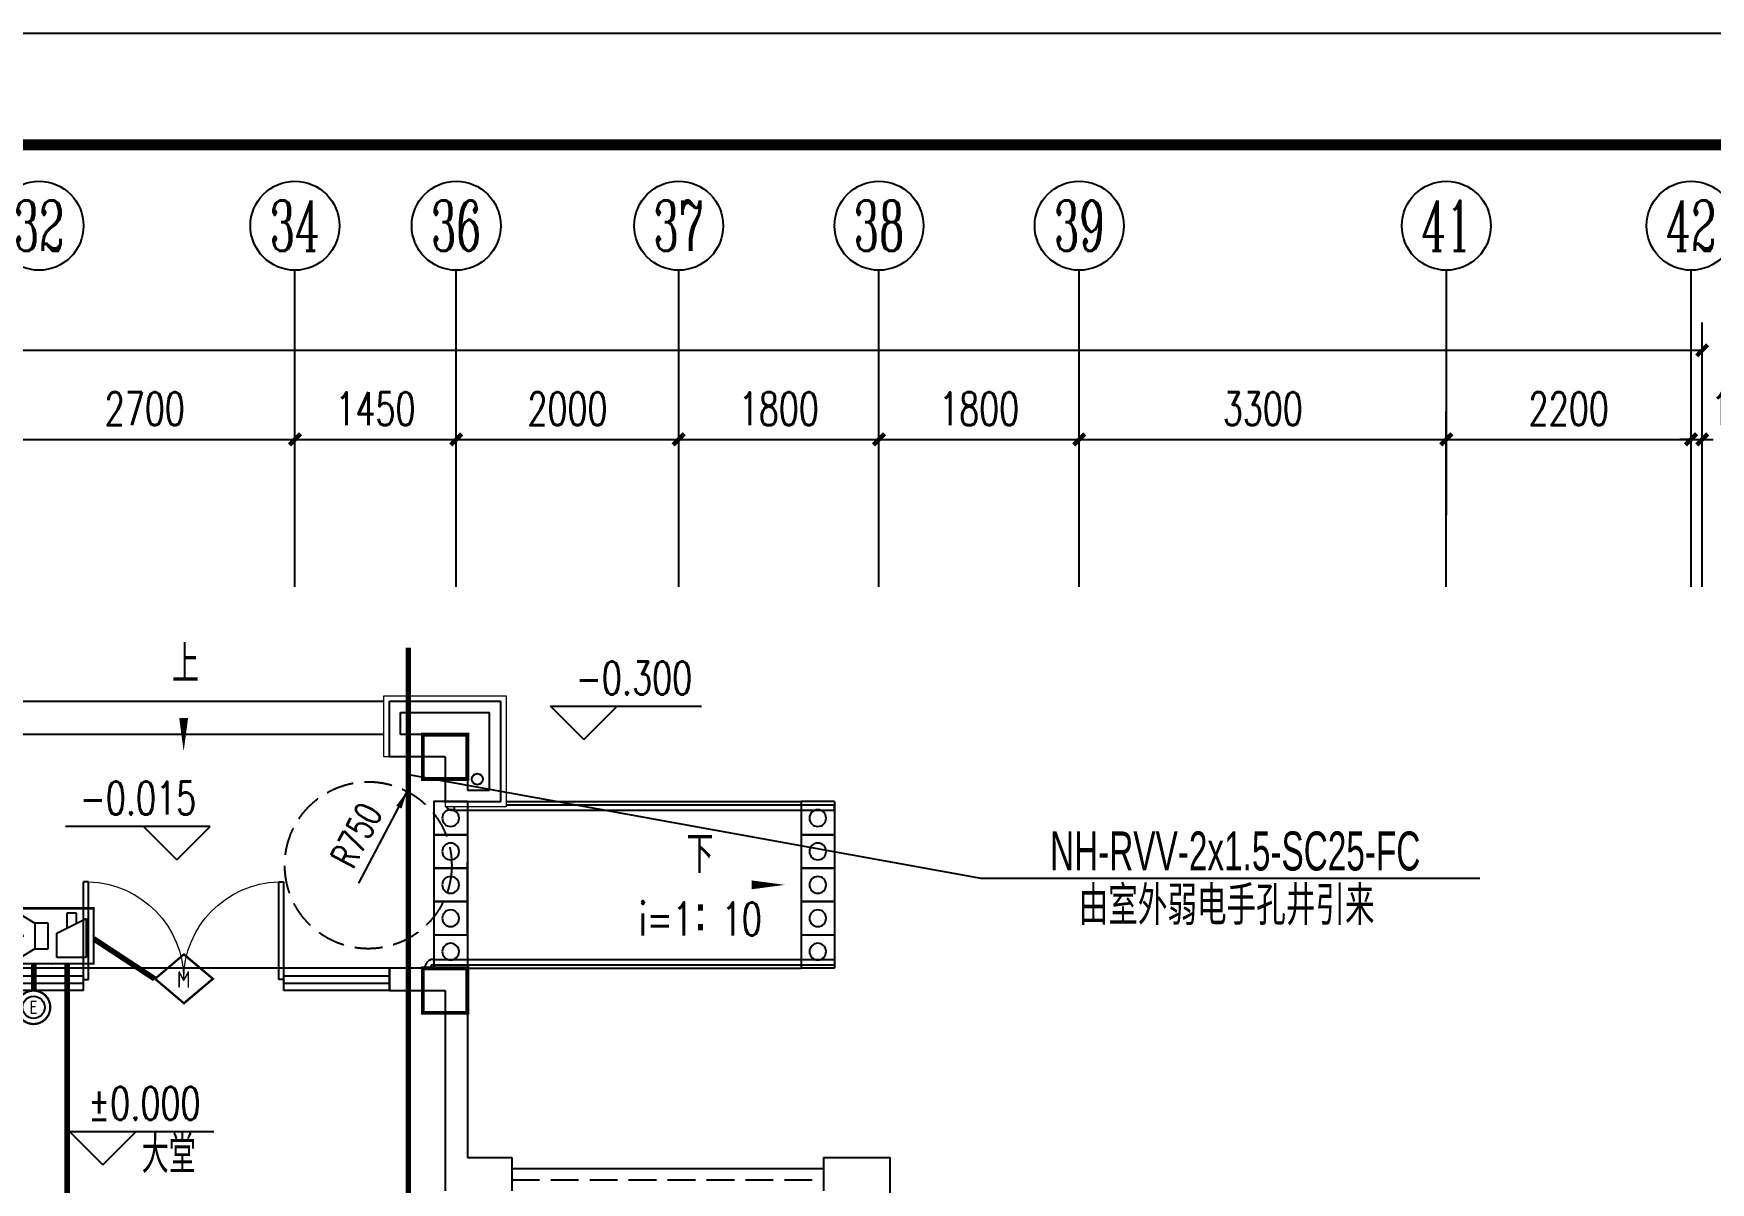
# Model space of a CAD drawing. Extents: x -993182 to -819982, y 169304 to 600104.
# Drawn here: x -850148 to -835075, y 411579 to 421904 of the extents above; entities that cross this region are included whole.
import ezdxf
from ezdxf.enums import TextEntityAlignment as Align

# ---------------------------------------------------------------- set-up
doc = ezdxf.new("R2010")
doc.units = 0
doc.header["$LTSCALE"] = 1000
doc.header["$MEASUREMENT"] = 0
doc.linetypes.add('DASH', pattern=[0.35, 0.25, -0.1])
for name, color, linetype in [('AXIS', 3, 'Continuous'), ('AXIS_TEXT', 7, 'Continuous'), ('DIM_ELEV', 3, 'Continuous'), ('DIM_SYMB', 3, 'Continuous'), ('EQUIP-安防', 3, 'Continuous'), ('kan', 146, 'Continuous'), ('PUB_DIM', 3, 'Continuous'), ('PUB_TEXT', 7, 'Continuous'), ('PUB_TITLE', 146, 'Continuous'), ('RAIL', 163, 'Continuous'), ('TEL_LEAD', 3, 'Continuous'), ('WALL', 4, 'Continuous'), ('WINDOW', 2, 'Continuous'), ('WIRE-安防', 4, 'Continuous'), ('WIRE-照明', 1, 'Continuous'), ('栏杆', 169, 'Continuous'), ('面层', 215, 'Continuous')]:
    doc.layers.add(name, color=color, linetype=linetype)
doc.layers.add('投影线', color=150, linetype='Continuous', lineweight=18)
doc.styles.add('_TCH_AXIS', font='COMPLEX', dxfattribs={"bigfont": 'GBCBIG'})
doc.styles.add('_TCH_DIM', font='SIMPLEX', dxfattribs={"bigfont": 'GBCBIG'})
doc.styles.add('_TCH_DIM_T3', font='SIMPLEX', dxfattribs={"width": 0.705882, "bigfont": 'GBCBIG'})
doc.styles.add('_TEL_ATTDEF', font='GBENOR', dxfattribs={"width": 0.8, "height": 3, "bigfont": 'GBCBIG'})
doc.styles.add('_TEL_DIM', font='ICED', dxfattribs={"width": 0.8, "height": 3.5, "bigfont": 'BZHZ'})
doc.styles.add('COMPLEX', font='COMPLEX')
doc.styles.get("Standard").update_dxf_attribs({"font": 'gbenor.shx', "bigfont": 'gbcbig.shx'})
doc.dimstyles.new('_TCH_ARCH&&100', dxfattribs={"dimtxt": 297.5, "dimasz": 100, "dimexe": 250, "dimexo": 300, "dimgap": 126.25, "dimtad": 1, "dimdec": 0, "dimzin": 0, "dimdsep": 46, "dimtxsty": '_TCH_DIM_T3', "dimblk": 'ARCHTICK', "dimcen": 0.09, "dimclrt": 7, "dimazin": 2, "dimtfac": 1, "dimtdec": 0, "dimtix": 1, "dimtmove": 2, "dimatfit": 3, "dimfxl": 0, "dimtolj": 1, "dimtzin": 0, "dimarcsym": 0})

# ---------------------------------------------------------------- blocks, each defined once
blk = doc.blocks.new('A$C08E67530')
at = {"layer": 'RAIL'}
for p, q in [((0, 1500), (300, 1500)), ((0, 1500), (0, 0)), ((0, 1500), (0, 0)), ((300, 1500), (300, 0)), ((300, 1500), (300, 0)), ((0, 1200), (300, 1200)), ((300, 1200), (0, 1200)), ((0, 900), (300, 900)), ((300, 900), (0, 900)), ((0, 600), (300, 600)), ((300, 600), (0, 600)), ((300, 300), (0, 300)), ((0, 0), (300, 0))]:
    blk.add_line(p, q, dxfattribs=at)
for centre in [(150, 1350), (150, 1050), (150, 750), (150, 450), (150, 150)]:
    blk.add_circle(centre, 75, dxfattribs=at)
blk = doc.blocks.new('q1')
at = {"color": 3, "const_width": 35}
for points in [[(-474293, -318318), (-474293, -318718), (-473893, -318718), (-473893, -318318)], [(-474293, -320418), (-474293, -320818), (-473893, -320818), (-473893, -320418)]]:
    blk.add_lwpolyline(points, close=True, dxfattribs=at)
blk = doc.blocks.new('$DorLib2D$00000002')
for p, q in [((-0.5, 0), (-0.5, 0.4875)), ((-0.475, 0.4875), (-0.5, 0.4875)), ((-0.475, 0), (-0.475, 0.4875)), ((0.475, 0), (0.475, 0.4875)), ((0.475, 0.4875), (0.5, 0.4875)), ((0.5, 0), (0.5, 0.4875)), ((-0.5, 0), (-0.475, 0)), ((0.5, 0), (0.475, 0))]:
    blk.add_line(p, q)
at = {"lineweight": 13}
for centre, start, end in [((-0.4875, 0), 0, 88.53072), ((0.4875, 0), 91.46928, 180)]:
    blk.add_arc(centre, 0.4875, start, end, dxfattribs=at)
blk = doc.blocks.new('$TCHSYS$WIN2D')
for p, q in [((-0.5, 0.5), (0.5, 0.5)), ((-0.5, 0.5), (-0.5, -0.5)), ((0.5, 0.5), (0.5, -0.5)), ((0.5, 0.167), (-0.5, 0.167)), ((0.5, -0.167), (-0.5, -0.167)), ((-0.5, -0.5), (0.5, -0.5))]:
    blk.add_line(p, q)
blk = doc.blocks.new('_AXISO')
blk.add_circle((0, 0), 0.5)
at = {"layer": 'AXIS_TEXT', "style": 'COMPLEX', "width": 1.041667}
blk.add_attdef('A', text='', height=0.56, dxfattribs=at).set_placement((-0.25, -0.28), (0.25, -0.28), align=Align.FIT)
blk = doc.blocks.new('_ArchTick')
at = {"color": 0, "linetype": 'ByBlock', "const_width": 0.4}
blk.add_lwpolyline([(-0.5, -0.5), (0.5, 0.5)], dxfattribs=at)
blk = doc.blocks.new('*D186')
at = {"layer": 'AXIS', "color": 0, "lineweight": -2}
for p, q in [((-256409, -327388), (-256409, -325012)), ((-196309, -327388), (-196309, -325012)), ((-256409, -325262), (-196309, -325262))]:
    blk.add_line(p, q, dxfattribs=at)
at = {"layer": 'Defpoints', "color": 0}
for p in [(-196309, -325262), (-256409, -327688), (-196309, -327688)]:
    blk.add_point(p, dxfattribs=at)
at = {"layer": 'AXIS', "color": 0, "lineweight": -2, "xscale": 100, "yscale": 100, "zscale": 100, "rotation": 180}
blk.add_blockref('_ArchTick', (-256409, -325262), dxfattribs=at)
at = {"layer": 'AXIS', "color": 0, "lineweight": -2, "xscale": 100, "yscale": 100, "zscale": 100}
blk.add_blockref('_ArchTick', (-196309, -325262), dxfattribs=at)
at = {"layer": 'AXIS', "color": 7, "insert": (-226359, -324987), "char_height": 297.5, "attachment_point": 5, "style": '_TCH_DIM_T3'}
blk.add_mtext('\\A1;60100', dxfattribs=at)
blk = doc.blocks.new('*D212')
at = {"layer": 'AXIS', "color": 0, "lineweight": -2}
for p, q in [((-211659, -327388), (-211659, -325812)), ((-208959, -327388), (-208959, -325812)), ((-211659, -326062), (-208959, -326062))]:
    blk.add_line(p, q, dxfattribs=at)
at = {"layer": 'Defpoints', "color": 0}
for p in [(-208959, -326062), (-211659, -327688), (-208959, -327688)]:
    blk.add_point(p, dxfattribs=at)
at = {"layer": 'AXIS', "color": 0, "lineweight": -2, "xscale": 100, "yscale": 100, "zscale": 100, "rotation": 180}
blk.add_blockref('_ArchTick', (-211659, -326062), dxfattribs=at)
at = {"layer": 'AXIS', "color": 0, "lineweight": -2, "xscale": 100, "yscale": 100, "zscale": 100}
blk.add_blockref('_ArchTick', (-208959, -326062), dxfattribs=at)
at = {"layer": 'AXIS', "color": 7, "insert": (-210309, -325787), "char_height": 297.5, "attachment_point": 5, "style": '_TCH_DIM_T3'}
blk.add_mtext('\\A1;2700', dxfattribs=at)
blk = doc.blocks.new('*D213')
at = {"layer": 'AXIS', "color": 0, "lineweight": -2}
for p, q in [((-208959, -327388), (-208959, -325812)), ((-207509, -327388), (-207509, -325812)), ((-208959, -326062), (-207509, -326062))]:
    blk.add_line(p, q, dxfattribs=at)
at = {"layer": 'Defpoints', "color": 0}
for p in [(-207509, -326062), (-208959, -327688), (-207509, -327688)]:
    blk.add_point(p, dxfattribs=at)
at = {"layer": 'AXIS', "color": 0, "lineweight": -2, "xscale": 100, "yscale": 100, "zscale": 100, "rotation": 180}
blk.add_blockref('_ArchTick', (-208959, -326062), dxfattribs=at)
at = {"layer": 'AXIS', "color": 0, "lineweight": -2, "xscale": 100, "yscale": 100, "zscale": 100}
blk.add_blockref('_ArchTick', (-207509, -326062), dxfattribs=at)
at = {"layer": 'AXIS', "color": 7, "insert": (-208234, -325787), "char_height": 297.5, "attachment_point": 5, "style": '_TCH_DIM_T3'}
blk.add_mtext('\\A1;1450', dxfattribs=at)
blk = doc.blocks.new('*D214')
at = {"layer": 'AXIS', "color": 0, "lineweight": -2}
for p, q in [((-207509, -327388), (-207509, -325812)), ((-205509, -327388), (-205509, -325812)), ((-207509, -326062), (-205509, -326062))]:
    blk.add_line(p, q, dxfattribs=at)
at = {"layer": 'Defpoints', "color": 0}
for p in [(-205509, -326062), (-207509, -327688), (-205509, -327688)]:
    blk.add_point(p, dxfattribs=at)
at = {"layer": 'AXIS', "color": 0, "lineweight": -2, "xscale": 100, "yscale": 100, "zscale": 100, "rotation": 180}
blk.add_blockref('_ArchTick', (-207509, -326062), dxfattribs=at)
at = {"layer": 'AXIS', "color": 0, "lineweight": -2, "xscale": 100, "yscale": 100, "zscale": 100}
blk.add_blockref('_ArchTick', (-205509, -326062), dxfattribs=at)
at = {"layer": 'AXIS', "color": 7, "insert": (-206509, -325787), "char_height": 297.5, "attachment_point": 5, "style": '_TCH_DIM_T3'}
blk.add_mtext('\\A1;2000', dxfattribs=at)
blk = doc.blocks.new('*D215')
at = {"layer": 'AXIS', "color": 0, "lineweight": -2}
for p, q in [((-205509, -327388), (-205509, -325812)), ((-203709, -327388), (-203709, -325812)), ((-205509, -326062), (-203709, -326062))]:
    blk.add_line(p, q, dxfattribs=at)
at = {"layer": 'Defpoints', "color": 0}
for p in [(-203709, -326062), (-205509, -327688), (-203709, -327688)]:
    blk.add_point(p, dxfattribs=at)
at = {"layer": 'AXIS', "color": 0, "lineweight": -2, "xscale": 100, "yscale": 100, "zscale": 100, "rotation": 180}
blk.add_blockref('_ArchTick', (-205509, -326062), dxfattribs=at)
at = {"layer": 'AXIS', "color": 0, "lineweight": -2, "xscale": 100, "yscale": 100, "zscale": 100}
blk.add_blockref('_ArchTick', (-203709, -326062), dxfattribs=at)
at = {"layer": 'AXIS', "color": 7, "insert": (-204609, -325787), "char_height": 297.5, "attachment_point": 5, "style": '_TCH_DIM_T3'}
blk.add_mtext('\\A1;1800', dxfattribs=at)
blk = doc.blocks.new('*D216')
at = {"layer": 'AXIS', "color": 0, "lineweight": -2}
for p, q in [((-203709, -327388), (-203709, -325812)), ((-201909, -327388), (-201909, -325812)), ((-203709, -326062), (-201909, -326062))]:
    blk.add_line(p, q, dxfattribs=at)
at = {"layer": 'Defpoints', "color": 0}
for p in [(-201909, -326062), (-203709, -327688), (-201909, -327688)]:
    blk.add_point(p, dxfattribs=at)
at = {"layer": 'AXIS', "color": 0, "lineweight": -2, "xscale": 100, "yscale": 100, "zscale": 100, "rotation": 180}
blk.add_blockref('_ArchTick', (-203709, -326062), dxfattribs=at)
at = {"layer": 'AXIS', "color": 0, "lineweight": -2, "xscale": 100, "yscale": 100, "zscale": 100}
blk.add_blockref('_ArchTick', (-201909, -326062), dxfattribs=at)
at = {"layer": 'AXIS', "color": 7, "insert": (-202809, -325787), "char_height": 297.5, "attachment_point": 5, "style": '_TCH_DIM_T3'}
blk.add_mtext('\\A1;1800', dxfattribs=at)
blk = doc.blocks.new('*D217')
at = {"layer": 'AXIS', "color": 0, "lineweight": -2}
for p, q in [((-201909, -327388), (-201909, -325812)), ((-198609, -327388), (-198609, -325812)), ((-201909, -326062), (-198609, -326062))]:
    blk.add_line(p, q, dxfattribs=at)
at = {"layer": 'Defpoints', "color": 0}
for p in [(-198609, -326062), (-201909, -327688), (-198609, -327688)]:
    blk.add_point(p, dxfattribs=at)
at = {"layer": 'AXIS', "color": 0, "lineweight": -2, "xscale": 100, "yscale": 100, "zscale": 100, "rotation": 180}
blk.add_blockref('_ArchTick', (-201909, -326062), dxfattribs=at)
at = {"layer": 'AXIS', "color": 0, "lineweight": -2, "xscale": 100, "yscale": 100, "zscale": 100}
blk.add_blockref('_ArchTick', (-198609, -326062), dxfattribs=at)
at = {"layer": 'AXIS', "color": 7, "insert": (-200259, -325787), "char_height": 297.5, "attachment_point": 5, "style": '_TCH_DIM_T3'}
blk.add_mtext('\\A1;3300', dxfattribs=at)
blk = doc.blocks.new('*D218')
at = {"layer": 'AXIS', "color": 0, "lineweight": -2}
for p, q in [((-198609, -327388), (-198609, -325812)), ((-196409, -327388), (-196409, -325812)), ((-198609, -326062), (-196409, -326062))]:
    blk.add_line(p, q, dxfattribs=at)
at = {"layer": 'Defpoints', "color": 0}
for p in [(-196409, -326062), (-198609, -327688), (-196409, -327688)]:
    blk.add_point(p, dxfattribs=at)
at = {"layer": 'AXIS', "color": 0, "lineweight": -2, "xscale": 100, "yscale": 100, "zscale": 100, "rotation": 180}
blk.add_blockref('_ArchTick', (-198609, -326062), dxfattribs=at)
at = {"layer": 'AXIS', "color": 0, "lineweight": -2, "xscale": 100, "yscale": 100, "zscale": 100}
blk.add_blockref('_ArchTick', (-196409, -326062), dxfattribs=at)
at = {"layer": 'AXIS', "color": 7, "insert": (-197509, -325787), "char_height": 297.5, "attachment_point": 5, "style": '_TCH_DIM_T3'}
blk.add_mtext('\\A1;2200', dxfattribs=at)
blk = doc.blocks.new('*D219')
at = {"layer": 'AXIS', "color": 0, "lineweight": -2}
for p, q in [((-196409, -327388), (-196409, -325812)), ((-196309, -327388), (-196309, -325812)), ((-196409, -326062), (-196509, -326062)), ((-196409, -326062), (-196309, -326062)), ((-196309, -326062), (-196209, -326062))]:
    blk.add_line(p, q, dxfattribs=at)
at = {"layer": 'Defpoints', "color": 0}
for p in [(-196309, -326062), (-196409, -327688), (-196309, -327688)]:
    blk.add_point(p, dxfattribs=at)
at = {"layer": 'AXIS', "color": 0, "lineweight": -2, "xscale": 100, "yscale": 100, "zscale": 100}
blk.add_blockref('_ArchTick', (-196409, -326062), dxfattribs=at)
at = {"layer": 'AXIS', "color": 0, "lineweight": -2, "xscale": 100, "yscale": 100, "zscale": 100, "rotation": 180}
blk.add_blockref('_ArchTick', (-196309, -326062), dxfattribs=at)
at = {"layer": 'AXIS', "color": 7, "insert": (-195959, -325787), "char_height": 297.5, "attachment_point": 5, "style": '_TCH_DIM_T3'}
blk.add_mtext('\\A1;100', dxfattribs=at)
blk = doc.blocks.new('$equip$00002646')
at = {"linetype": 'Continuous'}
for p, q in [((-0.75, 0.5), (0.75, 0.5)), ((-0.75, -0.5), (-0.75, 0.5)), ((-0.616, 0.388), (-0.091, 0.388)), ((-0.616, -0.312), (-0.616, 0.388)), ((-0.091, 0.388), (-0.091, -0.05)), ((0.31, 0.23), (0.75, 0.5)), ((0.75, 0.5), (0.75, -0.5)), ((0.31, 0.23), (0.065, 0.23)), ((0.065, 0.23), (0.065, -0.23)), ((0.31, -0.23), (0.31, 0.23)), ((0.686, 0.042), (0.503, 0)), ((0.503, 0), (0.686, -0.038)), ((0.531, 0), (1.009, 0)), ((0.686, -0.038), (0.686, 0.042)), ((0.825, -0.038), (0.825, 0.042)), ((0.825, 0.042), (1.009, 0)), ((1.009, 0), (0.825, -0.038)), ((-0.091, -0.05), (-0.616, -0.312)), ((-0.441, -0.225), (-0.441, -0.407)), ((-0.266, -0.407), (-0.266, -0.137)), ((0.065, -0.23), (0.31, -0.23)), ((0.75, -0.5), (0.31, -0.23)), ((0.75, -0.5), (-0.75, -0.5)), ((-0.441, -0.407), (-0.266, -0.407))]:
    blk.add_line(p, q, dxfattribs=at)
at = {"const_width": 0.04}
blk.add_lwpolyline([(-0.75, 0.5), (-0.75, -0.5), (0.75, -0.5), (0.75, 0.5), (-0.75, 0.5), (-0.75, -0.5)], dxfattribs=at)
for p in [(0, 0.5), (-0.75, 0), (0.75, 0), (0, -0.5)]:
    blk.add_point(p)
for points in [[(0.503, 0), (0.686, -0.038), (0.686, 0.042)], [(1.009, 0), (0.825, -0.038), (0.825, 0.042)]]:
    blk.add_solid(points)
at = {"color": 7, "style": '_TEL_DIM', "flags": 1}
blk.add_attdef('A', text='', height=0.000025, dxfattribs=at).set_placement((0, 0), align=Align.MIDDLE_CENTER)
blk = doc.blocks.new('$equip$00002374')
for p, q in [((-0.516, -0.012), (0.004, 0.428)), ((0.004, 0.428), (0.524, -0.012)), ((0.004, -0.452), (-0.516, -0.012)), ((0.524, -0.012), (0.004, -0.452))]:
    blk.add_line(p, q)
at = {"const_width": 0.04}
blk.add_lwpolyline([(0.004, 0.428), (0.524, -0.012), (0.004, -0.452), (-0.516, -0.012), (0.004, 0.428), (0.524, -0.012)], dxfattribs=at)
for p in [(0.004, 0.428), (-0.516, -0.012), (0.524, -0.012), (0.004, -0.452)]:
    blk.add_point(p)
at = {"color": 7, "style": '_TEL_DIM'}
blk.add_attdef('$TEXT$', text='', height=0.3, dxfattribs=at).set_placement((0, 0), align=Align.MIDDLE_CENTER)
at = {"color": 7, "style": '_TEL_DIM', "flags": 1}
blk.add_attdef('A', text='', height=0.00002, dxfattribs=at).set_placement((0, 0), align=Align.MIDDLE_CENTER)
blk = doc.blocks.new('$equip$00002375')
at = {"const_width": 0.04}
blk.add_lwpolyline([(0, 0.3, -1), (0, -0.3, -1), (0, 0.3, -0.254955)], format="xyb", dxfattribs=at)
for radius in [0.3, 0.2]:
    blk.add_circle((0, 0), radius)
for p in [(-0.3, 0), (0, 0.3), (0.3, 0), (0, -0.3)]:
    blk.add_point(p)
at = {"color": 7, "style": '_TEL_DIM'}
blk.add_attdef('$TEXT$', text='', height=0.24, dxfattribs=at).set_placement((0, 0), align=Align.MIDDLE_CENTER)
at = {"color": 7, "style": '_TEL_DIM', "flags": 1}
blk.add_attdef('A', text='', height=0.00002, dxfattribs=at).set_placement((0, 0), align=Align.MIDDLE_CENTER)
blk = doc.blocks.new('5#、7#楼参照')
at = {"color": 6}
blk.add_circle((-207319.3, -329115.6), 50, dxfattribs=at)
at = {"layer": 'AXIS'}
for p, q in [((-208958.8, -326742.7), (-208958.8, -324542.4)), ((-207508.8, -326742.7), (-207508.8, -324542.4)), ((-205508.8, -326742.7), (-205508.8, -324542.4)), ((-203708.8, -326742.7), (-203708.8, -324542.4)), ((-201908.8, -326742.7), (-201908.8, -324542.4)), ((-198608.8, -326742.7), (-198608.8, -324542.4)), ((-196408.8, -326742.7), (-196408.8, -324542.4))]:
    blk.add_line(p, q, dxfattribs=at)
at = {"layer": 'DIM_ELEV'}
for p, q in [((-206360.8, -328760.5), (-206660.8, -328460.5)), ((-206660.8, -328460.5), (-205302.8, -328460.5)), ((-206360.8, -328760.5), (-206060.8, -328460.5)), ((-209720.4, -329539.7), (-211020.4, -329539.7)), ((-210020.4, -329839.7), (-210320.4, -329539.7)), ((-210020.4, -329839.7), (-209720.4, -329539.7)), ((-210686.2, -332582.7), (-210986.2, -332282.7)), ((-210986.2, -332282.7), (-209686.2, -332282.7)), ((-210686.2, -332582.7), (-210386.2, -332282.7))]:
    blk.add_line(p, q, dxfattribs=at)
at = {"layer": 'DIM_SYMB'}
for points in [[(-209958.8, -328355.3, 0, 0, 0), (-209958.8, -328865.6, 0, 80, 0), (-209958.8, -328565.6, 0, 0, 0)], [(-206134.6, -330065.6, 0, 0, 0), (-204554.3, -330065.6, 0, 80, 0), (-204854.3, -330065.6, 0, 0, 0)]]:
    blk.add_lwpolyline(points, format="xyseb", dxfattribs=at)
at = {"layer": 'kan'}
blk.add_line((-207008.8, -332615.6), (-204208.8, -332615.6), dxfattribs=at)
at = {"layer": 'kan', "linetype": 'DASH'}
blk.add_line((-207008.8, -332715.6), (-204208.8, -332715.6), dxfattribs=at)
at = {"layer": 'PUB_DIM'}
blk.add_lwpolyline([(-208024.9, -329367.2, 52.8, 0, 0), (-207950.3, -329225.6, 0, 0, 0)], format="xyseb", dxfattribs=at)
blk.add_lwpolyline([(-208384.3, -330050.2), (-208024.9, -329367.2), (-207950.3, -329225.6)], dxfattribs=at)
at = {"layer": 'PUB_TITLE'}
blk.add_lwpolyline([(-265242.7, -381815.5), (-181142.7, -381815.5), (-181142.7, -322415.5), (-265242.7, -322415.5)], close=True, dxfattribs=at)
at = {"layer": 'PUB_TITLE', "const_width": 100}
blk.add_lwpolyline([(-262742.7, -380815.5), (-182142.7, -380815.5), (-182142.7, -323415.5), (-262742.7, -323415.5)], close=True, dxfattribs=at)
at = {"layer": 'RAIL'}
for p, q in [((-211758.8, -328415.6), (-208158.8, -328415.6)), ((-208158.8, -328715.6), (-211758.8, -328715.6)), ((-207408.8, -329315.6), (-207408.8, -329835.6)), ((-207060.6, -329315.6), (-204408.8, -329315.6)), ((-204408.8, -329315.6), (-204408.8, -329345.6)), ((-204408.8, -329395.6), (-204408.8, -330735.6)), ((-207708.8, -330785.6), (-207708.8, -330815.6)), ((-207708.8, -330815.6), (-204408.8, -330815.6)), ((-204408.8, -330785.6), (-204408.8, -330815.6))]:
    blk.add_line(p, q, dxfattribs=at)
for points in [[(-207408.8, -329315.6), (-207408.8, -329315.6), (-207708.8, -329315.6), (-207708.8, -330815.6)], [(-207408.8, -330515.6), (-207408.8, -329865.6)]]:
    blk.add_lwpolyline(points, dxfattribs=at)
at = {"layer": 'RAIL', "color": 197, "linetype": 'DASH'}
blk.add_circle((-208299.7, -329889.3), 750, dxfattribs=at)
at = {"layer": 'WALL'}
for p, q in [((-208108.8, -328915.6), (-208108.8, -328415.6)), ((-208108.8, -328415.6), (-207108.8, -328415.6)), ((-207108.8, -329315.6), (-207108.8, -328415.6)), ((-208008.8, -328715.6), (-208008.8, -328515.6)), ((-208008.8, -328515.6), (-207208.8, -328515.6)), ((-207208.8, -329215.6), (-207208.8, -328515.6)), ((-207408.8, -328715.6), (-208008.8, -328715.6)), ((-207408.8, -328715.6), (-207408.8, -329215.6)), ((-207608.8, -328915.6), (-208108.8, -328915.6)), ((-207608.8, -328915.6), (-207608.8, -329315.6)), ((-207608.8, -329315.6), (-207108.8, -329315.6)), ((-207408.8, -329215.6), (-207208.8, -329215.6)), ((-207408.8, -330815.6), (-208108.8, -330815.6)), ((-208108.8, -330815.6), (-208108.8, -331015.6)), ((-207408.8, -330815.6), (-207408.8, -332515.6)), ((-208108.8, -331015.6), (-207608.8, -331015.6)), ((-207608.8, -331015.6), (-207608.8, -332815.6)), ((-207408.8, -332515.6), (-207008.8, -332515.6)), ((-207008.8, -332515.6), (-207008.8, -332815.6)), ((-204208.8, -332515.6), (-203608.8, -332515.6)), ((-204208.8, -332515.6), (-204208.8, -332815.6)), ((-203608.8, -334515.6), (-203608.8, -332515.6))]:
    blk.add_line(p, q, dxfattribs=at)
at = {"layer": 'WINDOW'}
blk.add_line((-209058.8, -330815.6, 0), (-210858.8, -330815.6, 0), dxfattribs=at)
at = {"layer": '投影线', "linetype": 'Continuous', "elevation": 76500}
blk.add_lwpolyline([(-208158.8, -328915.6), (-208158.8, -328365.6), (-207060.6, -328365.6), (-207060.6, -329365.6), (-207608.8, -329365.6)], dxfattribs=at)
at = {"layer": '投影线', "linetype": 'Continuous'}
for points in [[(-208108.8, -328915.6), (-208158.8, -328915.6)], [(-207608.8, -329315.6), (-207608.8, -329365.6)]]:
    blk.add_lwpolyline(points, dxfattribs=at)
at = {"layer": '栏杆'}
for p, q in [((-207060.6, -329345.6), (-204108.8, -329345.6)), ((-204108.8, -329395.6), (-204108.8, -329345.6)), ((-207538.8, -329395.6), (-204108.8, -329395.6)), ((-207528.8, -329365.6), (-207528.8, -329395.6)), ((-207788.8, -330805.6), (-207788.8, -330815.6)), ((-207738.8, -330805.6), (-207738.8, -330815.6)), ((-207718.8, -330735.6), (-204108.8, -330735.6)), ((-207718.8, -330785.6), (-204108.8, -330785.6)), ((-204108.8, -330735.6), (-204108.8, -330785.6))]:
    blk.add_line(p, q, dxfattribs=at)
blk.add_lwpolyline([(-207608.8, -329325.6), (-207608.8, -329315.6)], dxfattribs=at)
for centre, radius, start, end in [((-207538.8, -329325.6), 70, 214.85039, 270), ((-207718.8, -330805.6), 70, 90, 180), ((-207718.8, -330805.6), 20, 90, 180)]:
    blk.add_arc(centre, radius, start, end, dxfattribs=at)
at = {"xscale": -1}
for p in [(-207408.8, -330815.6), (-204108.8, -330815.6)]:
    blk.add_blockref('A$C08E67530', p, dxfattribs=at)
at = {"layer": 'AXIS'}
ref = blk.add_blockref('_AXISO', (-211258.8, -324142.4), dxfattribs=dict(at, xscale=800, yscale=800, zscale=800))
ref.add_attrib('A', '32', dxfattribs={"layer": 'AXIS_TEXT', "height": 452.55, "style": '_TCH_AXIS', "width": 0.636364}).set_placement((-211485.1, -324368.7), (-211032.5, -324368.7), align=Align.FIT)
ref = blk.add_blockref('_AXISO', (-208958.8, -324142.4), dxfattribs=dict(at, xscale=800, yscale=800, zscale=800))
ref.add_attrib('A', '34', dxfattribs={"layer": 'AXIS_TEXT', "height": 452.55, "style": '_TCH_AXIS', "width": 0.6}).set_placement((-209185.1, -324368.7), (-208732.5, -324368.7), align=Align.FIT)
ref = blk.add_blockref('_AXISO', (-207508.8, -324142.4), dxfattribs=dict(at, xscale=800, yscale=800, zscale=800))
ref.add_attrib('A', '36', dxfattribs={"layer": 'AXIS_TEXT', "height": 452.55, "style": '_TCH_AXIS', "width": 0.636364}).set_placement((-207735.1, -324368.7), (-207282.5, -324368.7), align=Align.FIT)
ref = blk.add_blockref('_AXISO', (-205508.8, -324142.4), dxfattribs=dict(at, xscale=800, yscale=800, zscale=800))
ref.add_attrib('A', '37', dxfattribs={"layer": 'AXIS_TEXT', "height": 452.55, "style": '_TCH_AXIS', "width": 0.636364}).set_placement((-205735.1, -324368.7), (-205282.5, -324368.7), align=Align.FIT)
ref = blk.add_blockref('_AXISO', (-203708.8, -324142.4), dxfattribs=dict(at, xscale=800, yscale=800, zscale=800))
ref.add_attrib('A', '38', dxfattribs={"layer": 'AXIS_TEXT', "height": 452.55, "style": '_TCH_AXIS', "width": 0.636364}).set_placement((-203935.1, -324368.7), (-203482.5, -324368.7), align=Align.FIT)
ref = blk.add_blockref('_AXISO', (-201908.8, -324142.4), dxfattribs=dict(at, xscale=800, yscale=800, zscale=800))
ref.add_attrib('A', '39', dxfattribs={"layer": 'AXIS_TEXT', "height": 452.55, "style": '_TCH_AXIS', "width": 0.636364}).set_placement((-202135.1, -324368.7), (-201682.5, -324368.7), align=Align.FIT)
ref = blk.add_blockref('_AXISO', (-198608.8, -324142.4), dxfattribs=dict(at, xscale=800, yscale=800, zscale=800))
ref.add_attrib('A', '41', dxfattribs={"layer": 'AXIS_TEXT', "height": 452.55, "style": '_TCH_AXIS', "width": 0.7}).set_placement((-198835.1, -324368.7), (-198382.5, -324368.7), align=Align.FIT)
ref = blk.add_blockref('_AXISO', (-196408.8, -324142.4), dxfattribs=dict(at, xscale=800, yscale=800, zscale=800))
ref.add_attrib('A', '42', dxfattribs={"layer": 'AXIS_TEXT', "height": 452.55, "style": '_TCH_AXIS', "width": 0.6}).set_placement((-196635.1, -324368.7), (-196182.5, -324368.7), align=Align.FIT)
at = {"layer": 'WINDOW', "rotation": 180}
for name, p, xscale, yscale, zscale in [('$DorLib2D$00000002', (-209958.8, -330915.6), 1800, -1800, 1800), ('$TCHSYS$WIN2D', (-211333.8, -330915.6), 950, 200, 950), ('$TCHSYS$WIN2D', (-208583.8, -330915.6), 950, 200, 950)]:
    blk.add_blockref(name, p, dxfattribs=dict(at, xscale=xscale, yscale=yscale, zscale=zscale))
at = {"layer": '面层'}
blk.add_blockref('q1', (266484, -10397.2), dxfattribs=at)
at = {"layer": 'DIM_ELEV', "color": 7, "style": '_TCH_DIM', "width": 0.705882}
for s, p in [('-0.300', (-206432.8, -328355.5)), ('-0.015', (-210891.4, -329434.7)), ('%%P0.000', (-210816.2, -332177.7))]:
    blk.add_text(s, height=297.5, dxfattribs=at).set_placement(p)
at = {"layer": 'DIM_SYMB', "color": 7, "style": '_TCH_DIM'}
for s, p in [('上', (-210063.1, -328250.3)), ('下', (-205439.4, -329960.6))]:
    blk.add_text(s, height=337.6, dxfattribs=at).set_placement(p)
at = {"layer": 'PUB_DIM', "color": 7, "style": '_TCH_DIM', "width": 0.705882}
blk.add_text('R750', height=238, rotation=62.24065, dxfattribs=at).set_placement((-208436.5, -329932.4))
at = {"layer": 'AXIS'}
for p1, p2, distance, picture, middle in [((-256408.8, -327688), (-196308.8, -327688), 2425.6, '*D186', (-226358.8, -324987.4)), ((-211658.8, -327688), (-208958.8, -327688), 1625.6, '*D212', (-210308.8, -325787.4)), ((-208958.8, -327688), (-207508.8, -327688), 1625.6, '*D213', (-208233.8, -325787.4)), ((-207508.8, -327688), (-205508.8, -327688), 1625.6, '*D214', (-206508.8, -325787.4)), ((-205508.8, -327688), (-203708.8, -327688), 1625.6, '*D215', (-204608.8, -325787.4)), ((-203708.8, -327688), (-201908.8, -327688), 1625.6, '*D216', (-202808.8, -325787.4)), ((-201908.8, -327688), (-198608.8, -327688), 1625.6, '*D217', (-200258.8, -325787.4)), ((-198608.8, -327688), (-196408.8, -327688), 1625.6, '*D218', (-197508.8, -325787.4))]:
    dim = blk.add_aligned_dim(p1=p1, p2=p2, distance=distance, dimstyle='_TCH_ARCH&&100', dxfattribs=at)
    dim.commit()
    dim.dimension.update_dxf_attribs({"geometry": picture, "text_midpoint": middle})
dim = blk.add_linear_dim(base=(-196308.8, -326062.4), p1=(-196408.8, -327688), p2=(-196308.8, -327688), angle=0, dimstyle='_TCH_ARCH&&100', dxfattribs=at)
dim.commit()
dim.dimension.update_dxf_attribs({"geometry": '*D219', "text_midpoint": (-195958.8, -325787.4), "dimtype": 129})

msp = doc.modelspace()

# ---------------------------------------------------------------- linework, layer by layer
at = {"layer": 'TEL_LEAD'}
for p, q in [((-846779, 415246), (-841632, 414313)), ((-841632, 414313), (-837149, 414313))]:
    msp.add_line(p, q, dxfattribs=at)
at = {"layer": 'WIRE-安防', "linetype": 'Continuous', "const_width": 50, "elevation": 0}
for points in [[(-849608, 413769), (-849060, 413409)], [(-850145, 413303), (-850145, 413545)], [(-849845, 405712), (-849845, 413545)]]:
    msp.add_lwpolyline(points, dxfattribs=at)
at = {"layer": 'WIRE-照明', "linetype": 'Continuous', "const_width": 50}
msp.add_lwpolyline([(-846779, 410407), (-846779, 416384)], dxfattribs=at)

# ---------------------------------------------------------------- block references
at = {"layer": 'EQUIP-安防', "xscale": 500, "yscale": 500, "zscale": 500, "rotation": 180.0000000009635}
msp.add_blockref('$equip$00002646', (-849983, 413795, 0), dxfattribs=at)
at = {"layer": 'EQUIP-安防'}
ref = msp.add_blockref('$equip$00002374', (-848798, 413403, 0), dxfattribs=dict(at, xscale=-500, yscale=500, zscale=500, rotation=180.0000000009635))
ref.add_attrib('$TEXT$', 'M', dxfattribs={"layer": '0', "color": 7, "height": 150, "style": '_TEL_ATTDEF'}).set_placement((-848798, 413403, 0), align=Align.MIDDLE_CENTER)
ref = msp.add_blockref('$equip$00002375', (-850148, 413153, 0), dxfattribs=dict(at, xscale=500, yscale=500, zscale=500, rotation=9.634598438737027e-10))
ref.add_attrib('$TEXT$', 'E', dxfattribs={"layer": '0', "color": 7, "height": 120, "style": '_TEL_ATTDEF'}).set_placement((-850148, 413153, 0), align=Align.MIDDLE_CENTER)
at = {"layer": '面层'}
msp.add_blockref('5#、7#楼参照', (-638840, 744319), dxfattribs=at)

# ---------------------------------------------------------------- texts
at = {"layer": 'PUB_TEXT', "style": '_TCH_DIM', "width": 0.705882}
for s, p in [('i=1', (-844707, 413798)), ('10', (-843961, 413798))]:
    msp.add_text(s, height=297.5, dxfattribs=at).set_placement(p)
at = {"layer": 'PUB_TEXT', "style": '_TCH_DIM'}
msp.add_text('∶', height=338, dxfattribs=at).set_placement((-844207, 413798))
at = {"layer": 'PUB_TEXT'}
msp.add_text('大堂', height=337.6, dxfattribs=at).set_placement((-849176, 411663, 0))
at = {"layer": 'TEL_LEAD', "color": 7, "style": '_TEL_DIM'}
for s, width, p in [('NH-RVV-2x1.5-SC25-FC', 0.64, (-841011, 414383)), ('由室外弱电手孔井引来', 0.8, (-840754, 413893))]:
    msp.add_text(s, height=350, dxfattribs=dict(at, width=width)).set_placement(p)

doc.saveas('drawing.dxf')
